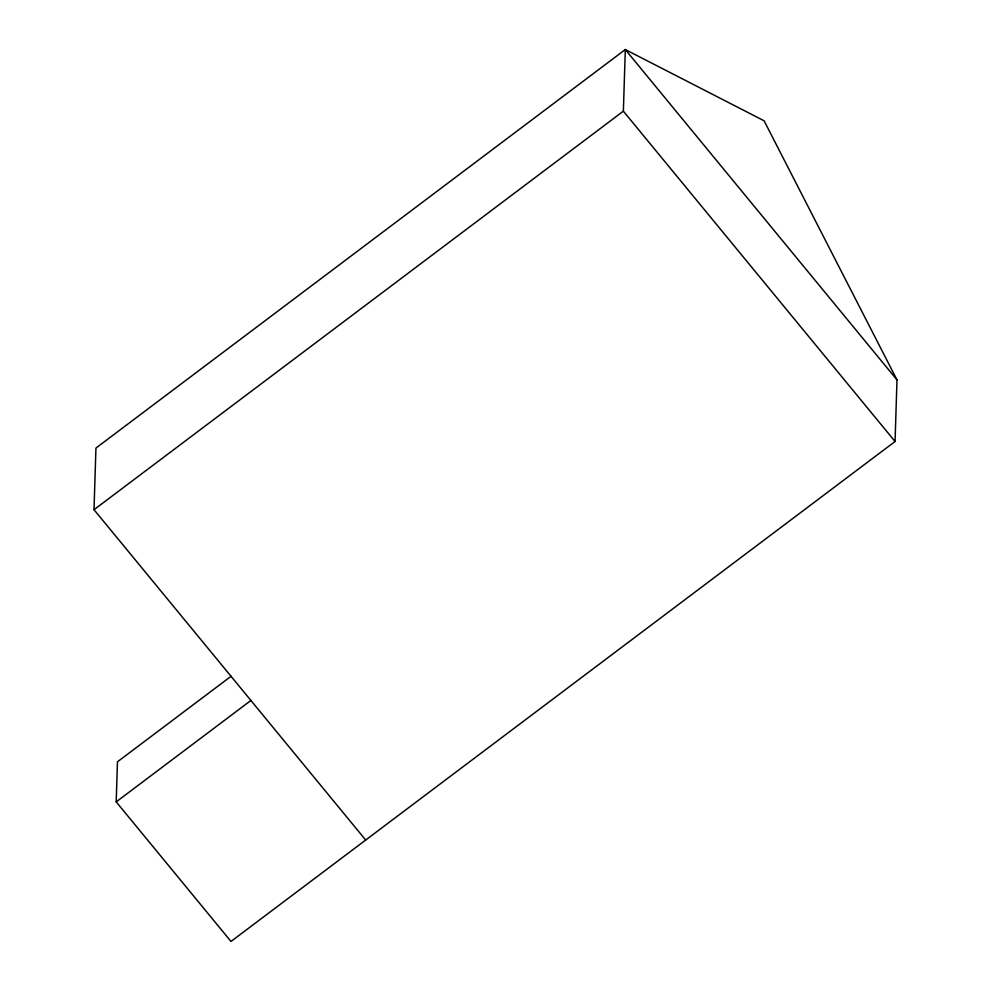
<?xml version="1.0" encoding="UTF-8"?>
<svg xmlns="http://www.w3.org/2000/svg" width="991" height="991" viewBox="0 0 991 991"><rect width="100%" height="100%" fill="white"/><g stroke="black" fill="none" stroke-linecap="round" stroke-linejoin="round"><path stroke-width="1.49" d="M365.691 840.034L94.009 509.696L95.941 448.081L625.309 49.55L764.098 120.791L896.991 379.887L895.059 441.503L230.99 941.45L116.207 801.88L117.458 761.806L231.163 676.209M895.059 441.503L623.364 111.165L625.309 49.55L896.991 379.887M94.009 509.696L623.364 111.165M116.207 801.88L250.909 700.464"/></g></svg>
